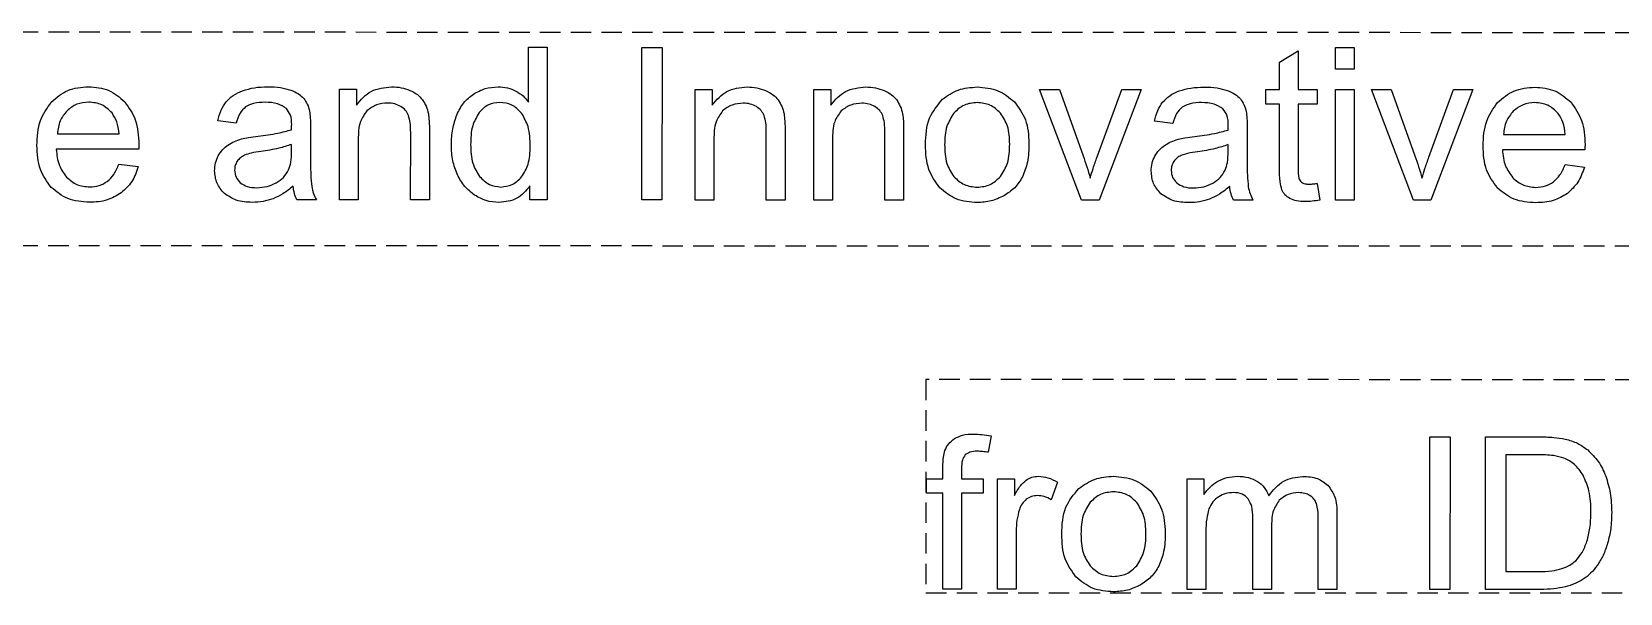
# Model space of a CAD drawing. Header units: millimetres. Extents: x -188 to 188, y -48 to 47.
# Drawn here: x 117.59 to 156.38, y -25.12 to -11.41 of the extents above; entities that cross this region are included whole.
import ezdxf

# ---------------------------------------------------------------- set-up
doc = ezdxf.new("R2010")
doc.units = ezdxf.units.MM
doc.linetypes.add('DASHED', pattern=[0.75, 0.5, -0.25])
doc.layers.get('0').update_dxf_attribs({"linetype": 'CONTINUOUS'})

msp = doc.modelspace()

# ---------------------------------------------------------------- linework, layer by layer
at = {"linetype": 'DASHED'}
for p, q in [((180, -11.445), (83.492, -11.414)), ((83.492, -16.62), (180, -16.651)), ((180, -19.917), (139.425, -19.904)), ((139.425, -19.904), (139.425, -25.108)), ((139.425, -25.108), (180, -25.121))]:
    msp.add_line(p, q, dxfattribs=at)
for p, q in [((129.723, -13.13), (129.723, -11.793)), ((129.723, -11.793), (130.179, -11.793)), ((130.179, -11.793), (130.177, -15.52)), ((132.486, -15.52), (132.487, -11.794)), ((132.487, -11.794), (132.98, -11.794)), ((132.98, -11.794), (132.979, -15.52)), ((148.06, -12.157), (148.515, -11.883)), ((148.515, -11.883), (148.514, -12.826)), ((149.425, -12.325), (149.425, -11.799)), ((149.425, -11.799), (149.882, -11.799)), ((149.882, -11.799), (149.882, -12.325)), ((148.059, -12.826), (148.06, -12.157)), ((149.882, -12.325), (149.425, -12.325)), ((125.106, -15.518), (125.107, -12.818)), ((125.107, -12.818), (125.519, -12.818)), ((125.519, -12.818), (125.518, -13.202)), ((133.79, -15.521), (133.791, -12.821)), ((133.791, -12.821), (134.202, -12.821)), ((134.202, -12.821), (134.202, -13.205)), ((136.685, -15.522), (136.686, -12.822)), ((136.686, -12.822), (137.098, -12.822)), ((137.098, -12.822), (137.098, -13.206)), ((143.226, -15.524), (142.2, -12.824)), ((142.2, -12.824), (142.683, -12.824)), ((142.683, -12.824), (143.262, -14.441)), ((143.605, -14.471), (144.205, -12.824)), ((144.676, -12.825), (143.653, -15.524)), ((144.205, -12.824), (144.676, -12.825)), ((147.724, -13.181), (147.724, -12.826)), ((147.724, -12.826), (148.059, -12.826)), ((148.059, -13.182), (147.724, -13.181)), ((148.059, -14.735), (148.059, -13.182)), ((148.514, -12.826), (148.974, -12.826)), ((148.974, -13.182), (148.514, -13.182)), ((148.514, -13.182), (148.514, -14.76)), ((148.974, -12.826), (148.974, -13.182)), ((149.424, -15.526), (149.424, -12.826)), ((149.424, -12.826), (149.882, -12.826)), ((149.882, -12.826), (149.881, -15.526)), ((151.328, -15.526), (150.301, -12.826)), ((150.301, -12.826), (150.784, -12.827)), ((150.784, -12.827), (151.364, -14.443)), ((151.707, -14.474), (152.307, -12.827)), ((152.777, -12.827), (151.755, -15.527)), ((152.307, -12.827), (152.777, -12.827)), ((118.215, -13.907), (119.722, -13.907)), ((122.582, -13.649), (122.135, -13.588)), ((124.397, -13.776), (124.397, -14.386)), ((126.842, -15.518), (126.843, -13.876)), ((127.3, -13.859), (127.3, -15.519)), ((135.526, -15.521), (135.526, -13.879)), ((135.984, -13.861), (135.983, -15.521)), ((138.421, -15.522), (138.422, -13.88)), ((138.879, -13.862), (138.879, -15.522)), ((145.451, -13.656), (145.003, -13.595)), ((147.266, -13.784), (147.266, -14.394)), ((153.527, -13.918), (155.034, -13.918)), ((120.203, -14.283), (118.189, -14.283)), ((123.934, -14.33), (123.934, -14.163)), ((125.564, -14.044), (125.563, -15.518)), ((134.248, -14.046), (134.247, -15.521)), ((137.143, -14.047), (137.143, -15.522)), ((146.803, -14.338), (146.803, -14.17)), ((155.515, -14.295), (153.501, -14.294)), ((119.717, -14.647), (120.19, -14.705)), ((155.029, -14.658), (155.502, -14.717)), ((148.974, -15.116), (149.04, -15.521)), ((129.753, -15.519), (129.753, -15.179)), ((124.541, -15.518), (124.064, -15.518)), ((125.563, -15.518), (125.106, -15.518)), ((127.3, -15.519), (126.842, -15.518)), ((130.177, -15.52), (129.753, -15.519)), ((132.979, -15.52), (132.486, -15.52)), ((134.247, -15.521), (133.79, -15.521)), ((135.983, -15.521), (135.526, -15.521)), ((137.143, -15.522), (136.685, -15.522)), ((138.879, -15.522), (138.421, -15.522)), ((143.653, -15.524), (143.226, -15.524)), ((147.41, -15.525), (146.932, -15.525)), ((149.881, -15.526), (149.424, -15.526)), ((151.755, -15.527), (151.328, -15.526)), ((141.014, -21.282), (140.945, -21.681)), ((151.727, -25.028), (151.728, -21.303)), ((151.728, -21.303), (152.221, -21.303)), ((152.221, -21.303), (152.22, -25.029)), ((153.089, -25.029), (153.09, -21.303)), ((153.09, -21.303), (154.373, -21.304)), ((139.84, -22.326), (139.84, -22.039)), ((140.295, -22.077), (140.294, -22.326)), ((153.583, -21.743), (153.582, -24.589)), ((154.365, -21.744), (153.583, -21.743)), ((139.435, -22.681), (139.435, -22.326)), ((139.435, -22.326), (139.84, -22.326)), ((140.294, -22.326), (140.82, -22.326)), ((140.82, -22.326), (140.82, -22.682)), ((141.17, -25.025), (141.171, -22.326)), ((141.171, -22.326), (141.583, -22.326)), ((141.583, -22.326), (141.583, -22.736)), ((142.637, -22.413), (142.48, -22.837)), ((145.803, -25.027), (145.804, -22.328)), ((145.804, -22.328), (146.213, -22.328)), ((146.213, -22.328), (146.213, -22.707)), ((139.839, -22.682), (139.435, -22.681)), ((139.839, -25.025), (139.839, -22.682)), ((140.82, -22.682), (140.294, -22.682)), ((140.294, -22.682), (140.294, -25.025)), ((149.46, -23.175), (149.46, -25.028)), ((141.628, -23.612), (141.628, -25.025)), ((146.261, -23.626), (146.26, -25.027)), ((147.406, -25.027), (147.407, -23.274)), ((147.864, -23.459), (147.864, -25.027)), ((149.005, -25.028), (149.005, -23.328)), ((153.582, -24.589), (154.377, -24.59)), ((140.294, -25.025), (139.839, -25.025)), ((141.628, -25.025), (141.17, -25.025)), ((146.26, -25.027), (145.803, -25.027)), ((147.864, -25.027), (147.406, -25.027)), ((149.46, -25.028), (149.005, -25.028)), ((152.22, -25.029), (151.727, -25.028)), ((154.433, -25.029), (153.089, -25.029))]:
    msp.add_line(p, q)
for points, knots in [([(118.068, -13.131), (118.195, -13.021), (118.457, -12.797), (118.801, -12.769), (118.978, -12.755)], [0, 0, 0, 0, 0.0491902, 0.1007701, 0.1007701, 0.1007701, 0.1007701]), ([(118.978, -12.755), (119.149, -12.769), (119.484, -12.797), (119.738, -13.017), (119.862, -13.124)], [0, 0, 0, 0, 0.05004506, 0.09807463, 0.09807463, 0.09807463, 0.09807463]), ([(122.74, -12.852), (122.835, -12.824), (123.034, -12.765), (123.243, -12.76), (123.353, -12.757)], [0, 0, 0, 0, 0.02941696, 0.06223324, 0.06223324, 0.06223324, 0.06223324]), ([(123.353, -12.757), (123.458, -12.758), (123.649, -12.762), (123.832, -12.814), (123.914, -12.838)], [0, 0, 0, 0, 0.03139747, 0.05698442, 0.05698442, 0.05698442, 0.05698442]), ([(125.518, -13.202), (125.63, -13.072), (125.856, -12.809), (126.202, -12.775), (126.378, -12.758)], [0, 0, 0, 0, 0.0493427, 0.1001456, 0.1001456, 0.1001456, 0.1001456]), ([(126.378, -12.758), (126.457, -12.761), (126.611, -12.767), (126.756, -12.82), (126.826, -12.845)], [0, 0, 0, 0, 0.02352132, 0.04595632, 0.04595632, 0.04595632, 0.04595632]), ([(128.376, -12.934), (128.469, -12.883), (128.657, -12.779), (128.87, -12.765), (128.978, -12.758)], [0, 0, 0, 0, 0.03142138, 0.06343565, 0.06343565, 0.06343565, 0.06343565]), ([(128.978, -12.758), (129.056, -12.762), (129.208, -12.769), (129.346, -12.832), (129.413, -12.862)], [0, 0, 0, 0, 0.023213, 0.0450255, 0.0450255, 0.0450255, 0.0450255]), ([(134.202, -13.205), (134.314, -13.075), (134.54, -12.812), (134.886, -12.778), (135.062, -12.76)], [0, 0, 0, 0, 0.0493427, 0.1001456, 0.1001456, 0.1001456, 0.1001456]), ([(135.062, -12.76), (135.14, -12.764), (135.295, -12.77), (135.439, -12.823), (135.51, -12.848)], [0, 0, 0, 0, 0.02352132, 0.04595632, 0.04595632, 0.04595632, 0.04595632]), ([(137.098, -13.206), (137.209, -13.076), (137.436, -12.813), (137.782, -12.779), (137.957, -12.761)], [0, 0, 0, 0, 0.0493424, 0.1001457, 0.1001457, 0.1001457, 0.1001457]), ([(137.957, -12.761), (138.036, -12.765), (138.19, -12.771), (138.335, -12.824), (138.406, -12.849)], [0, 0, 0, 0, 0.02352132, 0.04595632, 0.04595632, 0.04595632, 0.04595632]), ([(139.828, -13.062), (139.952, -12.974), (140.207, -12.795), (140.518, -12.773), (140.677, -12.762)], [0, 0, 0, 0, 0.04471232, 0.09158223, 0.09158223, 0.09158223, 0.09158223]), ([(140.677, -12.762), (140.853, -12.776), (141.195, -12.802), (141.459, -13.021), (141.587, -13.127)], [0, 0, 0, 0, 0.0514031, 0.1002117, 0.1002117, 0.1002117, 0.1002117]), ([(145.609, -12.859), (145.703, -12.831), (145.903, -12.773), (146.112, -12.767), (146.221, -12.764)], [0, 0, 0, 0, 0.02941696, 0.06223324, 0.06223324, 0.06223324, 0.06223324]), ([(146.221, -12.764), (146.327, -12.766), (146.518, -12.769), (146.701, -12.822), (146.783, -12.846)], [0, 0, 0, 0, 0.03139747, 0.05698442, 0.05698442, 0.05698442, 0.05698442]), ([(153.38, -13.143), (153.508, -13.033), (153.769, -12.808), (154.114, -12.781), (154.29, -12.767)], [0, 0, 0, 0, 0.0491902, 0.1007701, 0.1007701, 0.1007701, 0.1007701]), ([(154.29, -12.767), (154.461, -12.781), (154.796, -12.808), (155.05, -13.028), (155.175, -13.136)], [0, 0, 0, 0, 0.0500453, 0.09807447, 0.09807447, 0.09807447, 0.09807447]), ([(117.716, -14.189), (117.726, -13.98), (117.744, -13.593), (117.965, -13.277), (118.068, -13.131)], [0, 0, 0, 0, 0.0611343, 0.113477, 0.113477, 0.113477, 0.113477]), ([(118.983, -13.131), (118.882, -13.14), (118.684, -13.156), (118.529, -13.281), (118.453, -13.342)], [0, 0, 0, 0, 0.02948736, 0.05822741, 0.05822741, 0.05822741, 0.05822741]), ([(119.55, -13.396), (119.471, -13.319), (119.313, -13.164), (119.093, -13.142), (118.983, -13.131)], [0, 0, 0, 0, 0.0319897, 0.06425928, 0.06425928, 0.06425928, 0.06425928]), ([(119.862, -13.124), (119.962, -13.267), (120.179, -13.577), (120.196, -13.957), (120.205, -14.161)], [0, 0, 0, 0, 0.051286, 0.1112608, 0.1112608, 0.1112608, 0.1112608]), ([(122.135, -13.588), (122.157, -13.499), (122.198, -13.333), (122.292, -13.19), (122.336, -13.124)], [0, 0, 0, 0, 0.0271869, 0.0508881, 0.0508881, 0.0508881, 0.0508881]), ([(122.336, -13.124), (122.39, -13.067), (122.505, -12.948), (122.659, -12.885), (122.74, -12.852)], [0, 0, 0, 0, 0.02316612, 0.0492006, 0.0492006, 0.0492006, 0.0492006]), ([(123.286, -13.135), (123.191, -13.137), (123.023, -13.139), (122.874, -13.216), (122.81, -13.248)], [0, 0, 0, 0, 0.02820069, 0.04956358, 0.04956358, 0.04956358, 0.04956358]), ([(123.808, -13.291), (123.737, -13.245), (123.579, -13.145), (123.391, -13.139), (123.286, -13.135)], [0, 0, 0, 0, 0.02470707, 0.05526839, 0.05526839, 0.05526839, 0.05526839]), ([(123.914, -12.838), (123.98, -12.865), (124.099, -12.913), (124.191, -13.002), (124.232, -13.043)], [0, 0, 0, 0, 0.02087615, 0.03810936, 0.03810936, 0.03810936, 0.03810936]), ([(124.232, -13.043), (124.264, -13.088), (124.33, -13.183), (124.359, -13.295), (124.374, -13.354)], [0, 0, 0, 0, 0.01641036, 0.03448821, 0.03448821, 0.03448821, 0.03448821]), ([(126.281, -13.154), (126.187, -13.162), (126.002, -13.176), (125.851, -13.285), (125.776, -13.34)], [0, 0, 0, 0, 0.02762453, 0.05470367, 0.05470367, 0.05470367, 0.05470367]), ([(126.6, -13.237), (126.552, -13.213), (126.451, -13.163), (126.339, -13.157), (126.281, -13.154)], [0, 0, 0, 0, 0.01602242, 0.03327402, 0.03327402, 0.03327402, 0.03327402]), ([(126.826, -12.845), (126.889, -12.875), (127.007, -12.931), (127.093, -13.03), (127.133, -13.076)], [0, 0, 0, 0, 0.02056215, 0.03867271, 0.03867271, 0.03867271, 0.03867271]), ([(127.133, -13.076), (127.164, -13.126), (127.23, -13.231), (127.259, -13.352), (127.275, -13.414)], [0, 0, 0, 0, 0.01780841, 0.03688603, 0.03688603, 0.03688603, 0.03688603]), ([(127.971, -13.438), (128.021, -13.336), (128.117, -13.136), (128.291, -13), (128.376, -12.934)], [0, 0, 0, 0, 0.03360063, 0.06543246, 0.06543246, 0.06543246, 0.06543246]), ([(129.021, -13.137), (128.923, -13.148), (128.724, -13.171), (128.583, -13.314), (128.512, -13.386)], [0, 0, 0, 0, 0.02867907, 0.05829216, 0.05829216, 0.05829216, 0.05829216]), ([(129.548, -13.397), (129.473, -13.321), (129.328, -13.173), (129.122, -13.149), (129.021, -13.137)], [0, 0, 0, 0, 0.03075947, 0.06026976, 0.06026976, 0.06026976, 0.06026976]), ([(129.413, -12.862), (129.473, -12.898), (129.592, -12.97), (129.68, -13.077), (129.723, -13.13)], [0, 0, 0, 0, 0.02095945, 0.04126795, 0.04126795, 0.04126795, 0.04126795]), ([(134.965, -13.157), (134.871, -13.164), (134.685, -13.179), (134.535, -13.288), (134.46, -13.342)], [0, 0, 0, 0, 0.027625, 0.05470373, 0.05470373, 0.05470373, 0.05470373]), ([(135.284, -13.24), (135.236, -13.216), (135.135, -13.166), (135.023, -13.16), (134.965, -13.157)], [0, 0, 0, 0, 0.01602286, 0.03327399, 0.03327399, 0.03327399, 0.03327399]), ([(135.51, -12.848), (135.573, -12.878), (135.691, -12.934), (135.776, -13.032), (135.816, -13.078)], [0, 0, 0, 0, 0.02056215, 0.03867271, 0.03867271, 0.03867271, 0.03867271]), ([(135.816, -13.078), (135.848, -13.129), (135.913, -13.234), (135.943, -13.354), (135.959, -13.417)], [0, 0, 0, 0, 0.01780841, 0.03688603, 0.03688603, 0.03688603, 0.03688603]), ([(137.86, -13.158), (137.767, -13.165), (137.581, -13.18), (137.43, -13.289), (137.356, -13.343)], [0, 0, 0, 0, 0.027625, 0.05470373, 0.05470373, 0.05470373, 0.05470373]), ([(138.179, -13.241), (138.131, -13.217), (138.031, -13.166), (137.918, -13.161), (137.86, -13.158)], [0, 0, 0, 0, 0.01602242, 0.03327402, 0.03327402, 0.03327402, 0.03327402]), ([(138.406, -12.849), (138.468, -12.879), (138.586, -12.935), (138.672, -13.033), (138.712, -13.079)], [0, 0, 0, 0, 0.02056256, 0.03867279, 0.03867279, 0.03867279, 0.03867279]), ([(138.712, -13.079), (138.743, -13.13), (138.809, -13.235), (138.839, -13.355), (138.854, -13.418)], [0, 0, 0, 0, 0.01780841, 0.03688603, 0.03688603, 0.03688603, 0.03688603]), ([(139.411, -14.173), (139.421, -13.945), (139.44, -13.528), (139.707, -13.208), (139.828, -13.062)], [0, 0, 0, 0, 0.0660953, 0.1215683, 0.1215683, 0.1215683, 0.1215683]), ([(140.677, -13.141), (140.567, -13.152), (140.349, -13.173), (140.188, -13.323), (140.107, -13.398)], [0, 0, 0, 0, 0.03204441, 0.06403672, 0.06403672, 0.06403672, 0.06403672]), ([(141.242, -13.399), (141.162, -13.324), (141.003, -13.174), (140.785, -13.152), (140.677, -13.141)], [0, 0, 0, 0, 0.03202432, 0.06373282, 0.06373282, 0.06373282, 0.06373282]), ([(141.587, -13.127), (141.69, -13.267), (141.91, -13.565), (141.93, -13.937), (141.94, -14.135)], [0, 0, 0, 0, 0.050884, 0.1089164, 0.1089164, 0.1089164, 0.1089164]), ([(145.003, -13.595), (145.025, -13.506), (145.066, -13.34), (145.161, -13.197), (145.204, -13.131)], [0, 0, 0, 0, 0.02718683, 0.05088803, 0.05088803, 0.05088803, 0.05088803]), ([(145.204, -13.131), (145.259, -13.075), (145.374, -12.955), (145.527, -12.892), (145.609, -12.859)], [0, 0, 0, 0, 0.02316629, 0.04920035, 0.04920035, 0.04920035, 0.04920035]), ([(146.155, -13.143), (146.06, -13.144), (145.892, -13.147), (145.743, -13.223), (145.679, -13.256)], [0, 0, 0, 0, 0.02820022, 0.04956332, 0.04956332, 0.04956332, 0.04956332]), ([(146.676, -13.298), (146.606, -13.253), (146.448, -13.152), (146.259, -13.146), (146.155, -13.143)], [0, 0, 0, 0, 0.02470707, 0.05526839, 0.05526839, 0.05526839, 0.05526839]), ([(146.783, -12.846), (146.848, -12.872), (146.967, -12.921), (147.059, -13.01), (147.101, -13.05)], [0, 0, 0, 0, 0.02087658, 0.03810979, 0.03810979, 0.03810979, 0.03810979]), ([(147.101, -13.05), (147.132, -13.095), (147.199, -13.19), (147.228, -13.303), (147.243, -13.362)], [0, 0, 0, 0, 0.01641011, 0.03448795, 0.03448795, 0.03448795, 0.03448795]), ([(153.029, -14.2), (153.038, -13.991), (153.056, -13.604), (153.278, -13.288), (153.38, -13.143)], [0, 0, 0, 0, 0.0611343, 0.113477, 0.113477, 0.113477, 0.113477]), ([(154.295, -13.143), (154.195, -13.151), (153.996, -13.168), (153.841, -13.292), (153.765, -13.354)], [0, 0, 0, 0, 0.02948736, 0.05822741, 0.05822741, 0.05822741, 0.05822741]), ([(154.862, -13.407), (154.783, -13.33), (154.626, -13.175), (154.406, -13.154), (154.295, -13.143)], [0, 0, 0, 0, 0.03198951, 0.06425933, 0.06425933, 0.06425933, 0.06425933]), ([(155.175, -13.136), (155.274, -13.279), (155.491, -13.589), (155.508, -13.968), (155.517, -14.173)], [0, 0, 0, 0, 0.051286, 0.1112608, 0.1112608, 0.1112608, 0.1112608]), ([(118.453, -13.342), (118.389, -13.421), (118.255, -13.586), (118.229, -13.796), (118.215, -13.907)], [0, 0, 0, 0, 0.0297714, 0.06232812, 0.06232812, 0.06232812, 0.06232812]), ([(119.722, -13.907), (119.711, -13.805), (119.69, -13.621), (119.593, -13.465), (119.55, -13.396)], [0, 0, 0, 0, 0.03037414, 0.05454293, 0.05454293, 0.05454293, 0.05454293]), ([(122.81, -13.248), (122.761, -13.298), (122.65, -13.41), (122.606, -13.563), (122.582, -13.649)], [0, 0, 0, 0, 0.02060038, 0.04671334, 0.04671334, 0.04671334, 0.04671334]), ([(123.937, -13.685), (123.935, -13.602), (123.932, -13.456), (123.845, -13.341), (123.808, -13.291)], [0, 0, 0, 0, 0.02405155, 0.0424087, 0.0424087, 0.0424087, 0.0424087]), ([(124.374, -13.354), (124.381, -13.409), (124.398, -13.549), (124.397, -13.69), (124.397, -13.776)], [0, 0, 0, 0, 0.01648609, 0.04229471, 0.04229471, 0.04229471, 0.04229471]), ([(125.776, -13.34), (125.715, -13.426), (125.567, -13.635), (125.565, -13.893), (125.564, -14.044)], [0, 0, 0, 0, 0.03124284, 0.0750985, 0.0750985, 0.0750985, 0.0750985]), ([(126.789, -13.458), (126.768, -13.414), (126.724, -13.324), (126.642, -13.266), (126.6, -13.237)], [0, 0, 0, 0, 0.01449054, 0.02953594, 0.02953594, 0.02953594, 0.02953594]), ([(126.843, -13.876), (126.842, -13.794), (126.842, -13.652), (126.805, -13.516), (126.789, -13.458)], [0, 0, 0, 0, 0.02447236, 0.04230916, 0.04230916, 0.04230916, 0.04230916]), ([(127.275, -13.414), (127.282, -13.472), (127.301, -13.62), (127.3, -13.768), (127.3, -13.859)], [0, 0, 0, 0, 0.01758064, 0.0445979, 0.0445979, 0.0445979, 0.0445979]), ([(127.836, -14.171), (127.841, -14.042), (127.851, -13.791), (127.932, -13.553), (127.971, -13.438)], [0, 0, 0, 0, 0.03869144, 0.07492395, 0.07492395, 0.07492395, 0.07492395]), ([(128.512, -13.386), (128.452, -13.491), (128.315, -13.733), (128.31, -14.013), (128.307, -14.172)], [0, 0, 0, 0, 0.03557485, 0.08231251, 0.08231251, 0.08231251, 0.08231251]), ([(129.761, -14.21), (129.758, -14.046), (129.753, -13.756), (129.61, -13.505), (129.548, -13.397)], [0, 0, 0, 0, 0.04834133, 0.08529363, 0.08529363, 0.08529363, 0.08529363]), ([(134.46, -13.342), (134.399, -13.429), (134.251, -13.638), (134.249, -13.896), (134.248, -14.046)], [0, 0, 0, 0, 0.03124308, 0.07509869, 0.07509869, 0.07509869, 0.07509869]), ([(135.473, -13.461), (135.452, -13.417), (135.407, -13.327), (135.326, -13.269), (135.284, -13.24)], [0, 0, 0, 0, 0.01449054, 0.02953594, 0.02953594, 0.02953594, 0.02953594]), ([(135.526, -13.879), (135.526, -13.797), (135.525, -13.655), (135.489, -13.519), (135.473, -13.461)], [0, 0, 0, 0, 0.02447236, 0.04230916, 0.04230916, 0.04230916, 0.04230916]), ([(135.959, -13.417), (135.966, -13.475), (135.985, -13.622), (135.984, -13.771), (135.984, -13.861)], [0, 0, 0, 0, 0.01758064, 0.0445979, 0.0445979, 0.0445979, 0.0445979]), ([(137.356, -13.343), (137.294, -13.43), (137.146, -13.638), (137.144, -13.897), (137.143, -14.047)], [0, 0, 0, 0, 0.03124284, 0.0750985, 0.0750985, 0.0750985, 0.0750985]), ([(138.369, -13.462), (138.347, -13.418), (138.303, -13.328), (138.221, -13.27), (138.179, -13.241)], [0, 0, 0, 0, 0.01449054, 0.02953594, 0.02953594, 0.02953594, 0.02953594]), ([(138.422, -13.88), (138.421, -13.798), (138.421, -13.656), (138.384, -13.519), (138.369, -13.462)], [0, 0, 0, 0, 0.02447236, 0.04230916, 0.04230916, 0.04230916, 0.04230916]), ([(138.854, -13.418), (138.862, -13.476), (138.88, -13.623), (138.88, -13.772), (138.879, -13.862)], [0, 0, 0, 0, 0.01758064, 0.0445979, 0.0445979, 0.0445979, 0.0445979]), ([(140.107, -13.398), (140.042, -13.502), (139.893, -13.738), (139.885, -14.017), (139.881, -14.173)], [0, 0, 0, 0, 0.03641595, 0.08208049, 0.08208049, 0.08208049, 0.08208049]), ([(141.47, -14.158), (141.465, -14.007), (141.456, -13.733), (141.309, -13.502), (141.242, -13.399)], [0, 0, 0, 0, 0.04437608, 0.08052825, 0.08052825, 0.08052825, 0.08052825]), ([(145.679, -13.256), (145.629, -13.305), (145.518, -13.418), (145.475, -13.571), (145.451, -13.656)], [0, 0, 0, 0, 0.02060069, 0.04671348, 0.04671348, 0.04671348, 0.04671348]), ([(146.806, -13.692), (146.804, -13.609), (146.801, -13.464), (146.714, -13.348), (146.676, -13.298)], [0, 0, 0, 0, 0.02405155, 0.0424087, 0.0424087, 0.0424087, 0.0424087]), ([(147.243, -13.362), (147.25, -13.416), (147.267, -13.556), (147.266, -13.698), (147.266, -13.784)], [0, 0, 0, 0, 0.01648609, 0.04229471, 0.04229471, 0.04229471, 0.04229471]), ([(153.765, -13.354), (153.701, -13.432), (153.568, -13.597), (153.541, -13.808), (153.527, -13.918)], [0, 0, 0, 0, 0.02977154, 0.0623282, 0.0623282, 0.0623282, 0.0623282]), ([(155.034, -13.918), (155.023, -13.816), (155.002, -13.633), (154.905, -13.477), (154.862, -13.407)], [0, 0, 0, 0, 0.03037419, 0.05454286, 0.05454286, 0.05454286, 0.05454286]), ([(122.712, -14.03), (122.768, -14.018), (122.902, -13.988), (123.039, -13.971), (123.118, -13.962)], [0, 0, 0, 0, 0.01726265, 0.04126855, 0.04126855, 0.04126855, 0.04126855]), ([(123.118, -13.962), (123.28, -13.942), (123.556, -13.909), (123.823, -13.835), (123.934, -13.804)], [0, 0, 0, 0, 0.048652, 0.08320982, 0.08320982, 0.08320982, 0.08320982]), ([(123.934, -13.804), (123.935, -13.779), (123.936, -13.739), (123.937, -13.699), (123.937, -13.685)], [0, 0, 0, 0, 0.0076922, 0.01195068, 0.01195068, 0.01195068, 0.01195068]), ([(145.987, -13.969), (146.148, -13.949), (146.424, -13.916), (146.692, -13.842), (146.803, -13.812)], [0, 0, 0, 0, 0.04865152, 0.08320934, 0.08320934, 0.08320934, 0.08320934]), ([(146.803, -13.812), (146.804, -13.786), (146.805, -13.746), (146.806, -13.706), (146.806, -13.692)], [0, 0, 0, 0, 0.0076922, 0.01195068, 0.01195068, 0.01195068, 0.01195068]), ([(118.063, -15.212), (117.962, -15.071), (117.744, -14.766), (117.726, -14.39), (117.716, -14.189)], [0, 0, 0, 0, 0.050965, 0.1101047, 0.1101047, 0.1101047, 0.1101047]), ([(118.189, -14.283), (118.202, -14.418), (118.227, -14.668), (118.373, -14.871), (118.441, -14.964)], [0, 0, 0, 0, 0.03999693, 0.07379607, 0.07379607, 0.07379607, 0.07379607]), ([(120.205, -14.161), (120.205, -14.178), (120.205, -14.219), (120.203, -14.26), (120.203, -14.283)], [0, 0, 0, 0, 0.00508462, 0.01220503, 0.01220503, 0.01220503, 0.01220503]), ([(122.146, -14.443), (122.178, -14.391), (122.241, -14.289), (122.336, -14.216), (122.382, -14.18)], [0, 0, 0, 0, 0.01808206, 0.03562601, 0.03562601, 0.03562601, 0.03562601]), ([(122.382, -14.18), (122.433, -14.149), (122.537, -14.085), (122.653, -14.049), (122.712, -14.03)], [0, 0, 0, 0, 0.01781151, 0.03629685, 0.03629685, 0.03629685, 0.03629685]), ([(123.187, -14.335), (123.106, -14.347), (122.97, -14.366), (122.84, -14.409), (122.788, -14.427)], [0, 0, 0, 0, 0.02447109, 0.04101634, 0.04101634, 0.04101634, 0.04101634]), ([(123.934, -14.163), (123.831, -14.196), (123.587, -14.276), (123.333, -14.314), (123.187, -14.335)], [0, 0, 0, 0, 0.03253026, 0.07683375, 0.07683375, 0.07683375, 0.07683375]), ([(123.86, -14.788), (123.882, -14.724), (123.932, -14.576), (123.933, -14.42), (123.934, -14.33)], [0, 0, 0, 0, 0.01997347, 0.04660222, 0.04660222, 0.04660222, 0.04660222]), ([(127.985, -14.905), (127.942, -14.792), (127.851, -14.556), (127.842, -14.303), (127.836, -14.171)], [0, 0, 0, 0, 0.03605496, 0.07528453, 0.07528453, 0.07528453, 0.07528453]), ([(128.307, -14.172), (128.311, -14.327), (128.318, -14.605), (128.462, -14.842), (128.525, -14.947)], [0, 0, 0, 0, 0.04564131, 0.08179437, 0.08179437, 0.08179437, 0.08179437]), ([(129.551, -14.959), (129.612, -14.858), (129.75, -14.629), (129.757, -14.361), (129.761, -14.21)], [0, 0, 0, 0, 0.03474583, 0.07894093, 0.07894093, 0.07894093, 0.07894093]), ([(139.76, -15.22), (139.658, -15.077), (139.436, -14.765), (139.42, -14.381), (139.411, -14.173)], [0, 0, 0, 0, 0.051527, 0.1125309, 0.1125309, 0.1125309, 0.1125309]), ([(139.881, -14.173), (139.885, -14.329), (139.893, -14.609), (140.041, -14.845), (140.107, -14.95)], [0, 0, 0, 0, 0.0456961, 0.0821964, 0.0821964, 0.0821964, 0.0821964]), ([(141.243, -14.949), (141.309, -14.842), (141.458, -14.602), (141.466, -14.317), (141.47, -14.158)], [0, 0, 0, 0, 0.03686654, 0.08354028, 0.08354028, 0.08354028, 0.08354028]), ([(141.94, -14.135), (141.937, -14.293), (141.931, -14.575), (141.829, -14.838), (141.783, -14.955)], [0, 0, 0, 0, 0.04671598, 0.08403626, 0.08403626, 0.08403626, 0.08403626]), ([(145.015, -14.45), (145.047, -14.399), (145.11, -14.297), (145.205, -14.223), (145.251, -14.187)], [0, 0, 0, 0, 0.01808179, 0.03562573, 0.03562573, 0.03562573, 0.03562573]), ([(145.251, -14.187), (145.302, -14.156), (145.406, -14.093), (145.521, -14.056), (145.58, -14.037)], [0, 0, 0, 0, 0.01781214, 0.03629703, 0.03629703, 0.03629703, 0.03629703]), ([(145.58, -14.037), (145.637, -14.025), (145.771, -13.995), (145.908, -13.979), (145.987, -13.969)], [0, 0, 0, 0, 0.01726288, 0.04126878, 0.04126878, 0.04126878, 0.04126878]), ([(146.056, -14.343), (145.975, -14.354), (145.839, -14.374), (145.709, -14.417), (145.657, -14.434)], [0, 0, 0, 0, 0.02447109, 0.04101611, 0.04101611, 0.04101611, 0.04101611]), ([(146.803, -14.17), (146.7, -14.204), (146.456, -14.284), (146.202, -14.321), (146.056, -14.343)], [0, 0, 0, 0, 0.03253026, 0.07683352, 0.07683352, 0.07683352, 0.07683352]), ([(146.729, -14.795), (146.751, -14.732), (146.801, -14.584), (146.802, -14.427), (146.803, -14.338)], [0, 0, 0, 0, 0.01997334, 0.04660209, 0.04660209, 0.04660209, 0.04660209]), ([(153.375, -15.223), (153.274, -15.082), (153.056, -14.778), (153.038, -14.402), (153.029, -14.2)], [0, 0, 0, 0, 0.0509648, 0.1101045, 0.1101045, 0.1101045, 0.1101045]), ([(153.501, -14.294), (153.515, -14.43), (153.539, -14.68), (153.686, -14.883), (153.753, -14.976)], [0, 0, 0, 0, 0.03999689, 0.07379603, 0.07379603, 0.07379603, 0.07379603]), ([(155.517, -14.173), (155.517, -14.19), (155.517, -14.23), (155.516, -14.271), (155.515, -14.295)], [0, 0, 0, 0, 0.00508461, 0.01220503, 0.01220503, 0.01220503, 0.01220503]), ([(119.435, -15.069), (119.492, -15.014), (119.618, -14.896), (119.682, -14.734), (119.717, -14.647)], [0, 0, 0, 0, 0.02342843, 0.0513109, 0.0513109, 0.0513109, 0.0513109]), ([(120.19, -14.705), (120.146, -14.834), (120.062, -15.084), (119.869, -15.262), (119.775, -15.348)], [0, 0, 0, 0, 0.04010566, 0.07761186, 0.07761186, 0.07761186, 0.07761186]), ([(122.056, -14.805), (122.059, -14.741), (122.066, -14.614), (122.12, -14.499), (122.146, -14.443)], [0, 0, 0, 0, 0.01910409, 0.03763857, 0.03763857, 0.03763857, 0.03763857]), ([(122.607, -14.575), (122.589, -14.609), (122.551, -14.677), (122.546, -14.754), (122.544, -14.793)], [0, 0, 0, 0, 0.01137418, 0.02289196, 0.02289196, 0.02289196, 0.02289196]), ([(122.788, -14.427), (122.751, -14.445), (122.68, -14.481), (122.631, -14.544), (122.607, -14.575)], [0, 0, 0, 0, 0.01210378, 0.02364862, 0.02364862, 0.02364862, 0.02364862]), ([(124.397, -14.386), (124.396, -14.56), (124.394, -14.83), (124.418, -15.098), (124.426, -15.194)], [0, 0, 0, 0, 0.05208636, 0.08080056, 0.08080056, 0.08080056, 0.08080056]), ([(143.262, -14.441), (143.293, -14.53), (143.355, -14.709), (143.408, -14.892), (143.435, -14.985)], [0, 0, 0, 0, 0.0281762, 0.05709065, 0.05709065, 0.05709065, 0.05709065]), ([(143.435, -14.985), (143.458, -14.906), (143.511, -14.734), (143.572, -14.564), (143.605, -14.471)], [0, 0, 0, 0, 0.02462401, 0.05410928, 0.05410928, 0.05410928, 0.05410928]), ([(144.924, -14.813), (144.928, -14.748), (144.935, -14.622), (144.988, -14.507), (145.015, -14.45)], [0, 0, 0, 0, 0.01910406, 0.03763871, 0.03763871, 0.03763871, 0.03763871]), ([(145.476, -14.583), (145.457, -14.616), (145.42, -14.684), (145.415, -14.761), (145.412, -14.8)], [0, 0, 0, 0, 0.01137418, 0.02289196, 0.02289196, 0.02289196, 0.02289196]), ([(145.657, -14.434), (145.62, -14.452), (145.549, -14.489), (145.5, -14.552), (145.476, -14.583)], [0, 0, 0, 0, 0.01210378, 0.02364894, 0.02364894, 0.02364894, 0.02364894]), ([(147.266, -14.394), (147.265, -14.568), (147.263, -14.837), (147.286, -15.106), (147.295, -15.201)], [0, 0, 0, 0, 0.05208636, 0.08080056, 0.08080056, 0.08080056, 0.08080056]), ([(148.114, -15.275), (148.098, -15.209), (148.055, -15.032), (148.057, -14.849), (148.059, -14.735)], [0, 0, 0, 0, 0.02036048, 0.05448501, 0.05448501, 0.05448501, 0.05448501]), ([(151.364, -14.443), (151.394, -14.532), (151.457, -14.712), (151.51, -14.895), (151.536, -14.988)], [0, 0, 0, 0, 0.02817635, 0.05709067, 0.05709067, 0.05709067, 0.05709067]), ([(151.536, -14.988), (151.56, -14.909), (151.612, -14.736), (151.673, -14.567), (151.707, -14.474)], [0, 0, 0, 0, 0.02462387, 0.0541093, 0.0541093, 0.0541093, 0.0541093]), ([(154.747, -15.08), (154.804, -15.026), (154.93, -14.907), (154.994, -14.746), (155.029, -14.658)], [0, 0, 0, 0, 0.02342811, 0.05131079, 0.05131079, 0.05131079, 0.05131079]), ([(155.502, -14.717), (155.458, -14.846), (155.374, -15.095), (155.181, -15.274), (155.087, -15.36)], [0, 0, 0, 0, 0.04010566, 0.07761186, 0.07761186, 0.07761186, 0.07761186]), ([(118.441, -14.964), (118.521, -15.033), (118.684, -15.172), (118.897, -15.191), (119.005, -15.201)], [0, 0, 0, 0, 0.0309938, 0.06256568, 0.06256568, 0.06256568, 0.06256568]), ([(119.005, -15.201), (119.085, -15.196), (119.239, -15.187), (119.371, -15.107), (119.435, -15.069)], [0, 0, 0, 0, 0.02355673, 0.04555505, 0.04555505, 0.04555505, 0.04555505]), ([(122.294, -15.361), (122.225, -15.282), (122.083, -15.124), (122.065, -14.912), (122.056, -14.805)], [0, 0, 0, 0, 0.03056042, 0.06192572, 0.06192572, 0.06192572, 0.06192572]), ([(122.544, -14.793), (122.549, -14.851), (122.561, -14.968), (122.642, -15.055), (122.682, -15.098)], [0, 0, 0, 0, 0.01713165, 0.03434798, 0.03434798, 0.03434798, 0.03434798]), ([(122.682, -15.098), (122.737, -15.133), (122.86, -15.212), (123.007, -15.217), (123.088, -15.22)], [0, 0, 0, 0, 0.01936302, 0.04304313, 0.04304313, 0.04304313, 0.04304313]), ([(123.088, -15.22), (123.172, -15.216), (123.336, -15.207), (123.486, -15.138), (123.558, -15.104)], [0, 0, 0, 0, 0.02514285, 0.04884027, 0.04884027, 0.04884027, 0.04884027]), ([(123.558, -15.104), (123.622, -15.063), (123.747, -14.981), (123.823, -14.852), (123.86, -14.788)], [0, 0, 0, 0, 0.02250544, 0.04432067, 0.04432067, 0.04432067, 0.04432067]), ([(128.404, -15.402), (128.319, -15.336), (128.143, -15.2), (128.039, -15.005), (127.985, -14.905)], [0, 0, 0, 0, 0.03212052, 0.06568243, 0.06568243, 0.06568243, 0.06568243]), ([(128.525, -14.947), (128.599, -15.022), (128.743, -15.166), (128.944, -15.192), (129.041, -15.204)], [0, 0, 0, 0, 0.03063966, 0.05914374, 0.05914374, 0.05914374, 0.05914374]), ([(129.041, -15.204), (129.138, -15.193), (129.336, -15.17), (129.478, -15.03), (129.551, -14.959)], [0, 0, 0, 0, 0.02841031, 0.05804259, 0.05804259, 0.05804259, 0.05804259]), ([(140.107, -14.95), (140.187, -15.025), (140.348, -15.175), (140.567, -15.197), (140.676, -15.208)], [0, 0, 0, 0, 0.03204978, 0.06410057, 0.06410057, 0.06410057, 0.06410057]), ([(140.676, -15.208), (140.785, -15.197), (141.004, -15.175), (141.163, -15.024), (141.243, -14.949)], [0, 0, 0, 0, 0.0318709, 0.06392751, 0.06392751, 0.06392751, 0.06392751]), ([(141.783, -14.955), (141.725, -15.049), (141.608, -15.238), (141.422, -15.358), (141.328, -15.419)], [0, 0, 0, 0, 0.03274703, 0.06571201, 0.06571201, 0.06571201, 0.06571201]), ([(145.163, -15.368), (145.093, -15.29), (144.952, -15.131), (144.934, -14.92), (144.924, -14.813)], [0, 0, 0, 0, 0.03056014, 0.06192553, 0.06192553, 0.06192553, 0.06192553]), ([(145.412, -14.8), (145.418, -14.859), (145.43, -14.976), (145.51, -15.062), (145.551, -15.105)], [0, 0, 0, 0, 0.01713165, 0.03434812, 0.03434812, 0.03434812, 0.03434812]), ([(145.551, -15.105), (145.606, -15.141), (145.729, -15.22), (145.876, -15.224), (145.956, -15.227)], [0, 0, 0, 0, 0.01936281, 0.04304292, 0.04304292, 0.04304292, 0.04304292]), ([(145.956, -15.227), (146.041, -15.223), (146.205, -15.215), (146.354, -15.145), (146.427, -15.112)], [0, 0, 0, 0, 0.02514309, 0.04884073, 0.04884073, 0.04884073, 0.04884073]), ([(146.427, -15.112), (146.49, -15.07), (146.616, -14.988), (146.692, -14.859), (146.729, -14.795)], [0, 0, 0, 0, 0.02250506, 0.04432056, 0.04432056, 0.04432056, 0.04432056]), ([(148.514, -14.76), (148.513, -14.814), (148.512, -14.899), (148.531, -14.982), (148.538, -15.012)], [0, 0, 0, 0, 0.0160901, 0.02535689, 0.02535689, 0.02535689, 0.02535689]), ([(148.538, -15.012), (148.547, -15.03), (148.566, -15.066), (148.6, -15.089), (148.617, -15.101)], [0, 0, 0, 0, 0.00594172, 0.01203623, 0.01203623, 0.01203623, 0.01203623]), ([(148.617, -15.101), (148.638, -15.111), (148.688, -15.132), (148.742, -15.133), (148.773, -15.134)], [0, 0, 0, 0, 0.00708881, 0.01611935, 0.01611935, 0.01611935, 0.01611935]), ([(148.773, -15.134), (148.802, -15.133), (148.87, -15.131), (148.936, -15.122), (148.974, -15.116)], [0, 0, 0, 0, 0.00884508, 0.02017256, 0.02017256, 0.02017256, 0.02017256]), ([(153.753, -14.976), (153.833, -15.045), (153.996, -15.184), (154.21, -15.203), (154.317, -15.212)], [0, 0, 0, 0, 0.03099399, 0.06256564, 0.06256564, 0.06256564, 0.06256564]), ([(154.317, -15.212), (154.397, -15.207), (154.551, -15.198), (154.683, -15.119), (154.747, -15.08)], [0, 0, 0, 0, 0.0235565, 0.04555524, 0.04555524, 0.04555524, 0.04555524]), ([(119.002, -15.577), (118.818, -15.565), (118.466, -15.541), (118.193, -15.318), (118.063, -15.212)], [0, 0, 0, 0, 0.0538754, 0.1030265, 0.1030265, 0.1030265, 0.1030265]), ([(119.775, -15.348), (119.663, -15.415), (119.426, -15.557), (119.149, -15.57), (119.002, -15.577)], [0, 0, 0, 0, 0.03848287, 0.08169734, 0.08169734, 0.08169734, 0.08169734]), ([(122.978, -15.578), (122.843, -15.573), (122.594, -15.563), (122.388, -15.424), (122.294, -15.361)], [0, 0, 0, 0, 0.03971256, 0.07301798, 0.07301798, 0.07301798, 0.07301798]), ([(123.483, -15.489), (123.402, -15.515), (123.238, -15.568), (123.066, -15.575), (122.978, -15.578)], [0, 0, 0, 0, 0.02526912, 0.05145201, 0.05145201, 0.05145201, 0.05145201]), ([(123.972, -15.185), (123.891, -15.25), (123.741, -15.372), (123.565, -15.452), (123.483, -15.489)], [0, 0, 0, 0, 0.03101436, 0.05787285, 0.05787285, 0.05787285, 0.05787285]), ([(124.064, -15.518), (124.042, -15.467), (123.996, -15.36), (123.98, -15.245), (123.972, -15.185)], [0, 0, 0, 0, 0.01651305, 0.03467453, 0.03467453, 0.03467453, 0.03467453]), ([(124.426, -15.194), (124.438, -15.25), (124.463, -15.363), (124.515, -15.466), (124.541, -15.518)], [0, 0, 0, 0, 0.01711815, 0.03453803, 0.03453803, 0.03453803, 0.03453803]), ([(128.998, -15.58), (128.892, -15.573), (128.681, -15.558), (128.497, -15.454), (128.404, -15.402)], [0, 0, 0, 0, 0.03129978, 0.06265727, 0.06265727, 0.06265727, 0.06265727]), ([(129.753, -15.179), (129.656, -15.296), (129.46, -15.533), (129.153, -15.564), (128.998, -15.58)], [0, 0, 0, 0, 0.04373936, 0.08866388, 0.08866388, 0.08866388, 0.08866388]), ([(140.676, -15.584), (140.498, -15.571), (140.154, -15.545), (139.888, -15.326), (139.76, -15.22)], [0, 0, 0, 0, 0.0520547, 0.100783, 0.100783, 0.100783, 0.100783]), ([(141.328, -15.419), (141.226, -15.467), (141.019, -15.564), (140.791, -15.577), (140.676, -15.584)], [0, 0, 0, 0, 0.03360473, 0.06782344, 0.06782344, 0.06782344, 0.06782344]), ([(145.847, -15.586), (145.711, -15.58), (145.462, -15.57), (145.257, -15.431), (145.163, -15.368)], [0, 0, 0, 0, 0.03971256, 0.07301777, 0.07301777, 0.07301777, 0.07301777]), ([(146.351, -15.497), (146.271, -15.523), (146.107, -15.576), (145.934, -15.582), (145.847, -15.586)], [0, 0, 0, 0, 0.02526912, 0.05145248, 0.05145248, 0.05145248, 0.05145248]), ([(146.841, -15.192), (146.76, -15.257), (146.61, -15.379), (146.433, -15.46), (146.351, -15.497)], [0, 0, 0, 0, 0.03101436, 0.05787285, 0.05787285, 0.05787285, 0.05787285]), ([(146.932, -15.525), (146.911, -15.474), (146.865, -15.367), (146.849, -15.252), (146.841, -15.192)], [0, 0, 0, 0, 0.01651305, 0.03467444, 0.03467444, 0.03467444, 0.03467444]), ([(147.295, -15.201), (147.307, -15.257), (147.332, -15.37), (147.384, -15.473), (147.41, -15.525)], [0, 0, 0, 0, 0.01711828, 0.03453815, 0.03453815, 0.03453815, 0.03453815]), ([(148.308, -15.482), (148.266, -15.455), (148.184, -15.401), (148.137, -15.316), (148.114, -15.275)], [0, 0, 0, 0, 0.01482927, 0.0287104, 0.0287104, 0.0287104, 0.0287104]), ([(148.694, -15.561), (148.619, -15.56), (148.485, -15.557), (148.362, -15.505), (148.308, -15.482)], [0, 0, 0, 0, 0.02220423, 0.03975286, 0.03975286, 0.03975286, 0.03975286]), ([(154.315, -15.588), (154.13, -15.576), (153.778, -15.553), (153.505, -15.33), (153.375, -15.223)], [0, 0, 0, 0, 0.0538757, 0.1030268, 0.1030268, 0.1030268, 0.1030268]), ([(155.087, -15.36), (154.975, -15.426), (154.738, -15.568), (154.461, -15.581), (154.315, -15.588)], [0, 0, 0, 0, 0.03848265, 0.08169713, 0.08169713, 0.08169713, 0.08169713]), ([(149.04, -15.521), (148.979, -15.532), (148.865, -15.555), (148.748, -15.559), (148.694, -15.561)], [0, 0, 0, 0, 0.01855492, 0.03485635, 0.03485635, 0.03485635, 0.03485635]), ([(140.121, -21.346), (140.186, -21.314), (140.333, -21.242), (140.496, -21.238), (140.587, -21.236)], [0, 0, 0, 0, 0.02163233, 0.04842652, 0.04842652, 0.04842652, 0.04842652]), ([(140.587, -21.236), (140.655, -21.238), (140.798, -21.243), (140.94, -21.268), (141.014, -21.282)], [0, 0, 0, 0, 0.02036209, 0.0429866, 0.0429866, 0.0429866, 0.0429866]), ([(154.373, -21.304), (154.501, -21.304), (154.724, -21.305), (154.943, -21.342), (155.036, -21.357)], [0, 0, 0, 0, 0.03833244, 0.06663405, 0.06663405, 0.06663405, 0.06663405]), ([(139.84, -22.039), (139.84, -21.959), (139.841, -21.822), (139.874, -21.69), (139.888, -21.635)], [0, 0, 0, 0, 0.0237278, 0.04082436, 0.04082436, 0.04082436, 0.04082436]), ([(139.888, -21.635), (139.915, -21.578), (139.969, -21.463), (140.07, -21.386), (140.121, -21.346)], [0, 0, 0, 0, 0.01850647, 0.03753468, 0.03753468, 0.03753468, 0.03753468]), ([(140.676, -21.655), (140.614, -21.656), (140.507, -21.658), (140.419, -21.718), (140.381, -21.744)], [0, 0, 0, 0, 0.01792711, 0.03138625, 0.03138625, 0.03138625, 0.03138625]), ([(140.945, -21.681), (140.899, -21.673), (140.81, -21.659), (140.72, -21.656), (140.676, -21.655)], [0, 0, 0, 0, 0.01398029, 0.0270831, 0.0270831, 0.0270831, 0.0270831]), ([(155.036, -21.357), (155.138, -21.386), (155.337, -21.442), (155.502, -21.565), (155.583, -21.624)], [0, 0, 0, 0, 0.03142424, 0.06125672, 0.06125672, 0.06125672, 0.06125672]), ([(155.583, -21.624), (155.675, -21.714), (155.864, -21.898), (155.97, -22.139), (156.023, -22.261)], [0, 0, 0, 0, 0.03831888, 0.07808607, 0.07808607, 0.07808607, 0.07808607]), ([(140.381, -21.744), (140.356, -21.786), (140.295, -21.887), (140.295, -22.006), (140.295, -22.077)], [0, 0, 0, 0, 0.01431988, 0.03495378, 0.03495378, 0.03495378, 0.03495378]), ([(155.003, -21.82), (154.918, -21.798), (154.709, -21.744), (154.493, -21.744), (154.365, -21.744)], [0, 0, 0, 0, 0.02648174, 0.0644577, 0.0644577, 0.0644577, 0.0644577]), ([(155.469, -22.241), (155.405, -22.146), (155.284, -21.967), (155.093, -21.867), (155.003, -21.82)], [0, 0, 0, 0, 0.03374014, 0.06366386, 0.06366386, 0.06366386, 0.06366386]), ([(141.583, -22.736), (141.629, -22.652), (141.707, -22.511), (141.825, -22.402), (141.874, -22.357)], [0, 0, 0, 0, 0.02823434, 0.04802312, 0.04802312, 0.04802312, 0.04802312]), ([(141.874, -22.357), (141.919, -22.33), (142.01, -22.277), (142.115, -22.269), (142.167, -22.266)], [0, 0, 0, 0, 0.01559869, 0.03111094, 0.03111094, 0.03111094, 0.03111094]), ([(142.167, -22.266), (142.247, -22.273), (142.414, -22.288), (142.56, -22.37), (142.637, -22.413)], [0, 0, 0, 0, 0.02360528, 0.04975392, 0.04975392, 0.04975392, 0.04975392]), ([(143.156, -22.566), (143.28, -22.478), (143.535, -22.299), (143.846, -22.277), (144.005, -22.266)], [0, 0, 0, 0, 0.04469712, 0.09155133, 0.09155133, 0.09155133, 0.09155133]), ([(144.005, -22.266), (144.18, -22.28), (144.522, -22.306), (144.786, -22.525), (144.914, -22.631)], [0, 0, 0, 0, 0.0513859, 0.1001779, 0.1001779, 0.1001779, 0.1001779]), ([(146.213, -22.707), (146.259, -22.644), (146.352, -22.517), (146.484, -22.431), (146.551, -22.388)], [0, 0, 0, 0, 0.02321547, 0.046818, 0.046818, 0.046818, 0.046818]), ([(146.551, -22.388), (146.625, -22.353), (146.777, -22.28), (146.945, -22.272), (147.031, -22.267)], [0, 0, 0, 0, 0.02430268, 0.04995671, 0.04995671, 0.04995671, 0.04995671]), ([(147.031, -22.267), (147.124, -22.271), (147.297, -22.277), (147.451, -22.356), (147.523, -22.392)], [0, 0, 0, 0, 0.02746359, 0.05125929, 0.05125929, 0.05125929, 0.05125929]), ([(147.523, -22.392), (147.582, -22.438), (147.702, -22.531), (147.763, -22.67), (147.794, -22.74)], [0, 0, 0, 0, 0.02214779, 0.04473135, 0.04473135, 0.04473135, 0.04473135]), ([(147.794, -22.74), (147.905, -22.602), (148.122, -22.335), (148.463, -22.29), (148.627, -22.268)], [0, 0, 0, 0, 0.05113214, 0.09911471, 0.09911471, 0.09911471, 0.09911471]), ([(148.627, -22.268), (148.75, -22.274), (148.98, -22.286), (149.161, -22.425), (149.245, -22.49)], [0, 0, 0, 0, 0.03594643, 0.067036, 0.067036, 0.067036, 0.067036]), ([(149.245, -22.49), (149.307, -22.581), (149.448, -22.786), (149.456, -23.036), (149.46, -23.175)], [0, 0, 0, 0, 0.03255646, 0.07316405, 0.07316405, 0.07316405, 0.07316405]), ([(155.661, -23.139), (155.658, -22.964), (155.652, -22.651), (155.525, -22.366), (155.469, -22.241)], [0, 0, 0, 0, 0.05190461, 0.09267857, 0.09267857, 0.09267857, 0.09267857]), ([(156.023, -22.261), (156.066, -22.399), (156.155, -22.687), (156.165, -22.989), (156.169, -23.147)], [0, 0, 0, 0, 0.04293957, 0.09012592, 0.09012592, 0.09012592, 0.09012592]), ([(141.875, -22.828), (141.838, -22.862), (141.761, -22.932), (141.724, -23.029), (141.705, -23.079)], [0, 0, 0, 0, 0.01485204, 0.03065188, 0.03065188, 0.03065188, 0.03065188]), ([(142.144, -22.738), (142.096, -22.742), (141.998, -22.749), (141.916, -22.802), (141.875, -22.828)], [0, 0, 0, 0, 0.01440857, 0.02880397, 0.02880397, 0.02880397, 0.02880397]), ([(142.48, -22.837), (142.425, -22.809), (142.32, -22.753), (142.201, -22.743), (142.144, -22.738)], [0, 0, 0, 0, 0.0183455, 0.0352997, 0.0352997, 0.0352997, 0.0352997]), ([(142.739, -23.676), (142.749, -23.449), (142.768, -23.031), (143.034, -22.712), (143.156, -22.566)], [0, 0, 0, 0, 0.066073, 0.1215275, 0.1215275, 0.1215275, 0.1215275]), ([(144.005, -22.645), (143.895, -22.655), (143.676, -22.677), (143.516, -22.826), (143.435, -22.901)], [0, 0, 0, 0, 0.03203358, 0.06401519, 0.06401519, 0.06401519, 0.06401519]), ([(144.57, -22.903), (144.49, -22.828), (144.33, -22.678), (144.113, -22.656), (144.005, -22.645)], [0, 0, 0, 0, 0.03201373, 0.06371152, 0.06371152, 0.06371152, 0.06371152]), ([(144.914, -22.631), (145.017, -22.771), (145.237, -23.069), (145.257, -23.441), (145.267, -23.639)], [0, 0, 0, 0, 0.050867, 0.1088798, 0.1088798, 0.1088798, 0.1088798]), ([(146.572, -22.765), (146.521, -22.804), (146.417, -22.882), (146.362, -23.001), (146.335, -23.062)], [0, 0, 0, 0, 0.01888003, 0.03860469, 0.03860469, 0.03860469, 0.03860469]), ([(146.93, -22.664), (146.866, -22.668), (146.74, -22.676), (146.628, -22.735), (146.572, -22.765)], [0, 0, 0, 0, 0.01875578, 0.03749805, 0.03749805, 0.03749805, 0.03749805]), ([(147.295, -22.816), (147.249, -22.772), (147.148, -22.675), (147.006, -22.667), (146.93, -22.664)], [0, 0, 0, 0, 0.01865522, 0.0408398, 0.0408398, 0.0408398, 0.0408398]), ([(147.407, -23.274), (147.405, -23.183), (147.402, -23.021), (147.328, -22.879), (147.295, -22.816)], [0, 0, 0, 0, 0.02682905, 0.04765174, 0.04765174, 0.04765174, 0.04765174]), ([(148.053, -22.853), (147.998, -22.933), (147.873, -23.114), (147.868, -23.335), (147.864, -23.459)], [0, 0, 0, 0, 0.02837215, 0.06466823, 0.06466823, 0.06466823, 0.06466823]), ([(148.525, -22.664), (148.435, -22.671), (148.258, -22.686), (148.12, -22.798), (148.053, -22.853)], [0, 0, 0, 0, 0.02647423, 0.05200625, 0.05200625, 0.05200625, 0.05200625]), ([(148.8, -22.738), (148.758, -22.716), (148.672, -22.672), (148.576, -22.667), (148.525, -22.664)], [0, 0, 0, 0, 0.01385628, 0.02871014, 0.02871014, 0.02871014, 0.02871014]), ([(148.961, -22.932), (148.943, -22.894), (148.906, -22.815), (148.836, -22.764), (148.8, -22.738)], [0, 0, 0, 0, 0.01256477, 0.02562664, 0.02562664, 0.02562664, 0.02562664]), ([(141.705, -23.079), (141.682, -23.163), (141.636, -23.338), (141.631, -23.519), (141.628, -23.612)], [0, 0, 0, 0, 0.02617172, 0.05406352, 0.05406352, 0.05406352, 0.05406352]), ([(143.435, -22.901), (143.369, -23.006), (143.221, -23.241), (143.213, -23.521), (143.209, -23.676)], [0, 0, 0, 0, 0.0364038, 0.08205295, 0.08205295, 0.08205295, 0.08205295]), ([(144.797, -23.662), (144.792, -23.51), (144.783, -23.236), (144.636, -23.006), (144.57, -22.903)], [0, 0, 0, 0, 0.04436118, 0.08050102, 0.08050102, 0.08050102, 0.08050102]), ([(146.335, -23.062), (146.313, -23.142), (146.263, -23.326), (146.262, -23.517), (146.261, -23.626)], [0, 0, 0, 0, 0.02451878, 0.05709881, 0.05709881, 0.05709881, 0.05709881]), ([(149.005, -23.328), (149.005, -23.248), (149.006, -23.115), (148.974, -22.985), (148.961, -22.932)], [0, 0, 0, 0, 0.02362797, 0.03988825, 0.03988825, 0.03988825, 0.03988825]), ([(155.563, -23.857), (155.592, -23.748), (155.653, -23.513), (155.658, -23.27), (155.661, -23.139)], [0, 0, 0, 0, 0.03356224, 0.07267864, 0.07267864, 0.07267864, 0.07267864]), ([(156.169, -23.147), (156.166, -23.281), (156.16, -23.535), (156.099, -23.782), (156.07, -23.899)], [0, 0, 0, 0, 0.04010116, 0.0760737, 0.0760737, 0.0760737, 0.0760737]), ([(145.267, -23.639), (145.264, -23.796), (145.259, -24.079), (145.156, -24.342), (145.111, -24.458)], [0, 0, 0, 0, 0.04670021, 0.08400796, 0.08400796, 0.08400796, 0.08400796]), ([(143.088, -24.723), (142.986, -24.58), (142.764, -24.269), (142.748, -23.884), (142.739, -23.676)], [0, 0, 0, 0, 0.0515095, 0.1124929, 0.1124929, 0.1124929, 0.1124929]), ([(143.209, -23.676), (143.213, -23.832), (143.221, -24.112), (143.369, -24.348), (143.435, -24.453)], [0, 0, 0, 0, 0.04568068, 0.08216881, 0.08216881, 0.08216881, 0.08216881]), ([(144.571, -24.452), (144.636, -24.346), (144.785, -24.105), (144.793, -23.821), (144.797, -23.662)], [0, 0, 0, 0, 0.03685423, 0.08351223, 0.08351223, 0.08351223, 0.08351223]), ([(155.29, -24.328), (155.346, -24.262), (155.465, -24.122), (155.529, -23.949), (155.563, -23.857)], [0, 0, 0, 0, 0.02580028, 0.05485713, 0.05485713, 0.05485713, 0.05485713]), ([(156.07, -23.899), (156.036, -24.001), (155.974, -24.192), (155.866, -24.362), (155.816, -24.442)], [0, 0, 0, 0, 0.03201836, 0.06011535, 0.06011535, 0.06011535, 0.06011535]), ([(154.955, -24.521), (155.02, -24.497), (155.143, -24.452), (155.243, -24.368), (155.29, -24.328)], [0, 0, 0, 0, 0.02056792, 0.03886519, 0.03886519, 0.03886519, 0.03886519]), ([(144.004, -25.087), (143.826, -25.074), (143.482, -25.049), (143.216, -24.829), (143.088, -24.723)], [0, 0, 0, 0, 0.052037, 0.1007492, 0.1007492, 0.1007492, 0.1007492]), ([(143.435, -24.453), (143.515, -24.528), (143.675, -24.679), (143.894, -24.7), (144.004, -24.711)], [0, 0, 0, 0, 0.03203905, 0.06407901, 0.06407901, 0.06407901, 0.06407901]), ([(144.004, -24.711), (144.113, -24.7), (144.331, -24.678), (144.491, -24.527), (144.571, -24.452)], [0, 0, 0, 0, 0.03185972, 0.0639059, 0.0639059, 0.0639059, 0.0639059]), ([(145.111, -24.458), (145.052, -24.552), (144.936, -24.741), (144.749, -24.862), (144.656, -24.922)], [0, 0, 0, 0, 0.03273608, 0.06568978, 0.06568978, 0.06568978, 0.06568978]), ([(154.377, -24.59), (154.487, -24.589), (154.683, -24.587), (154.873, -24.541), (154.955, -24.521)], [0, 0, 0, 0, 0.03292204, 0.05838345, 0.05838345, 0.05838345, 0.05838345]), ([(155.476, -24.779), (155.41, -24.818), (155.27, -24.9), (155.114, -24.943), (155.032, -24.966)], [0, 0, 0, 0, 0.02303563, 0.04842041, 0.04842041, 0.04842041, 0.04842041]), ([(155.816, -24.442), (155.764, -24.508), (155.666, -24.636), (155.538, -24.733), (155.476, -24.779)], [0, 0, 0, 0, 0.02513169, 0.04807883, 0.04807883, 0.04807883, 0.04807883]), ([(144.656, -24.922), (144.553, -24.97), (144.347, -25.067), (144.119, -25.08), (144.004, -25.087)], [0, 0, 0, 0, 0.03359328, 0.06780081, 0.06780081, 0.06780081, 0.06780081]), ([(155.032, -24.966), (154.939, -24.985), (154.741, -25.024), (154.54, -25.027), (154.433, -25.029)], [0, 0, 0, 0, 0.02838807, 0.06028846, 0.06028846, 0.06028846, 0.06028846])]:
    msp.add_open_spline(points, degree=3, knots=knots)

doc.saveas('drawing.dxf')
